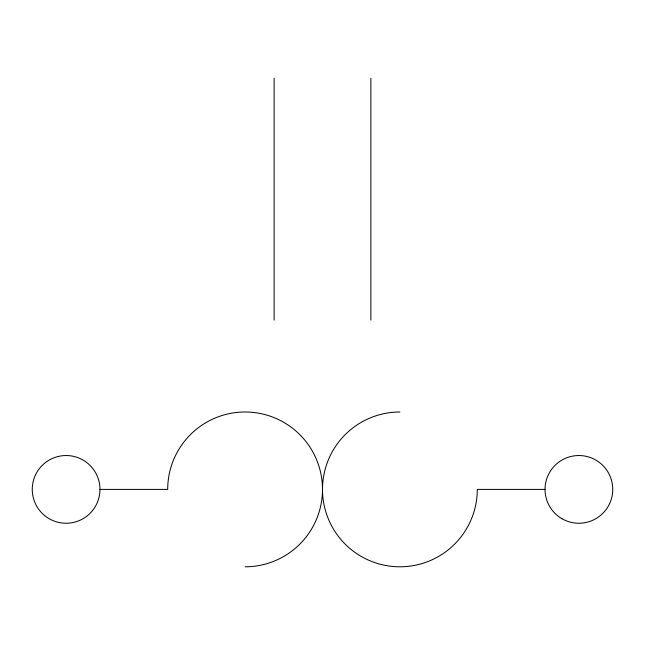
<?xml version="1.0" encoding="UTF-8"?>
<svg xmlns="http://www.w3.org/2000/svg" width="645" height="645" viewBox="0 0 645 645"><rect width="100%" height="100%" fill="white"/><g stroke="black" fill="none" stroke-linecap="round" stroke-linejoin="round"><path stroke-width="0.97" d="M99.975 489.394A33.863 33.863 0 0 1 49.181 518.717A33.863 33.863 0 0 1 49.181 460.07A33.863 33.863 0 0 1 99.975 489.394L167.7 489.394A77.4 77.4 0 0 1 245.1 411.994A77.4 77.4 0 0 1 322.5 489.394A77.4 77.4 0 0 0 399.9 566.794A77.4 77.4 0 0 0 477.3 489.394L545.025 489.394M370.875 78.206L370.875 320.081M274.125 78.206L274.125 320.081M399.9 411.994A77.4 77.4 0 0 0 322.5 489.394A77.4 77.4 0 0 1 245.1 566.794M561.956 518.717A33.863 33.863 0 0 0 612.75 489.394A33.863 33.863 0 0 0 561.956 460.07A33.863 33.863 0 0 0 561.956 518.717"/></g></svg>
